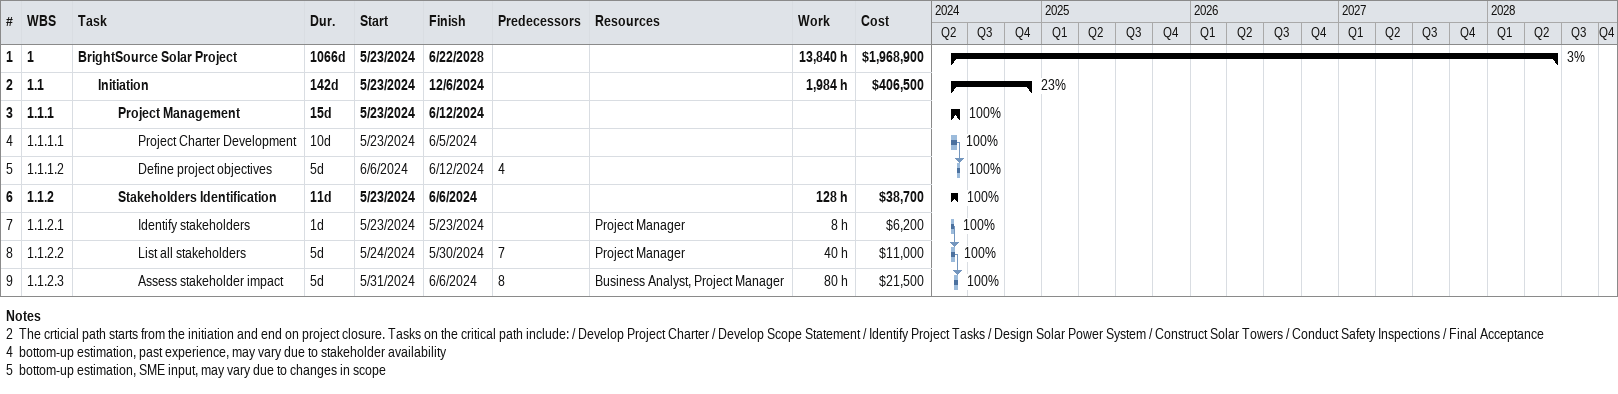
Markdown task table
| ID | WBS | Task | Duration | Start | Finish | Predecessors | Resources | % complete | Work (h) | Cost ($) |
|---|---|---|---|---|---|---|---|---|---|---|
| 1 | 1 | **BrightSource Solar Project** | 1066d | 2024-05-23 | 2028-06-22 |  |  | 3 | 13840 | 1968900 |
| 2 | 1.1 | **Initiation** | 142d | 2024-05-23 | 2024-12-06 |  |  | 23 | 1984 | 406500 |
| 3 | 1.1.1 | **Project Management** | 15d | 2024-05-23 | 2024-06-12 |  |  | 100 |  |  |
| 4 | 1.1.1.1 | Project Charter Development | 10d | 2024-05-23 | 2024-06-05 |  |  | 100 |  |  |
| 5 | 1.1.1.2 | Define project objectives | 5d | 2024-06-06 | 2024-06-12 | 4 |  | 100 |  |  |
| 6 | 1.1.2 | **Stakeholders Identification** | 11d | 2024-05-23 | 2024-06-06 |  |  | 100 | 128 | 38700 |
| 7 | 1.1.2.1 | Identify stakeholders | 1d | 2024-05-23 | 2024-05-23 |  | Project Manager | 100 | 8 | 6200 |
| 8 | 1.1.2.2 | List all stakeholders | 5d | 2024-05-24 | 2024-05-30 | 7 | Project Manager | 100 | 40 | 11000 |
| 9 | 1.1.2.3 | Assess stakeholder impact | 5d | 2024-05-31 | 2024-06-06 | 8 | Business Analyst, Project Manager | 100 | 80 | 21500 |

Notes
- 2: The crticial path starts from the initiation and end on project closure. Tasks on the critical path include: / Develop Project Charter / Develop Scope Statement / Identify Project Tasks / Design Solar Power System / Construct Solar Towers / Conduct Safety Inspections / Final Acceptance
- 4: bottom-up estimation, past experience, may vary due to stakeholder availability
- 5: bottom-up estimation, SME input, may vary due to changes in scope
